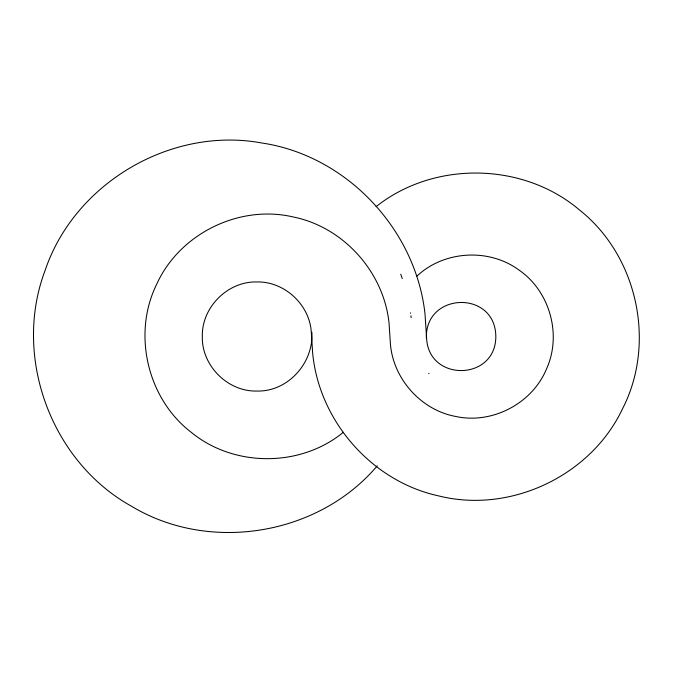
<?xml version="1.0" encoding="UTF-8"?>
<svg xmlns="http://www.w3.org/2000/svg" width="673" height="673" viewBox="0 0 673 673"><rect width="100%" height="100%" fill="white"/><g stroke="black" fill="none" stroke-linecap="round" stroke-linejoin="round"><path stroke-width="1.01" d="M311.86 332.226C313.82 362.781 287.951 391.938 256.867 391.047C227.718 391.804 201.572 365.649 202.321 336.5C201.572 307.351 227.718 281.196 256.867 281.953C284.603 281.297 309.874 304.894 311.321 332.546L312.667 353.165C319.086 420.987 371.774 481.372 438.535 495.875C510.327 513.945 590.894 475.836 622.475 408.881C656.368 343.07 637.55 255.95 579.52 209.993C523.123 162.042 434.009 160.586 376.072 206.67M426.379 338.292C424.831 291.821 495.437 289.886 495.824 336.5C495.875 381.179 428.078 382.247 426.573 337.661L425.033 314.19C415.889 229.367 346.452 155.497 261.747 142.979C171.152 126.238 74.484 183.106 45.116 270.42C12.425 356.555 51.072 461.838 131.723 506.365C209.665 553.315 318.548 535.338 377.259 465.825M416.949 276.081C444.172 250.499 489.237 247.916 519.203 270.218C549.95 291.426 561.997 334.935 546.518 368.93C532.284 403.472 492.3 424.419 455.798 416.478C421.205 410.168 393.385 379.16 390.433 344.197L389.078 323.461C383.947 272.304 343.667 227.045 293.091 216.942C239.218 204.323 179.481 233.783 156.7 284.208C132.177 333.8 147.303 398.668 191.233 432.31C233.96 467.449 300.579 467.449 343.306 432.31M410.564 312.827L410.631 313.324M410.925 315.797L411.136 317.673M429.054 373.675A49.844 49.02 87.2 0 1 428.735 373.397M400.729 274.205A182.341 181.441 -88.2 0 1 402.261 278.588"/></g></svg>
